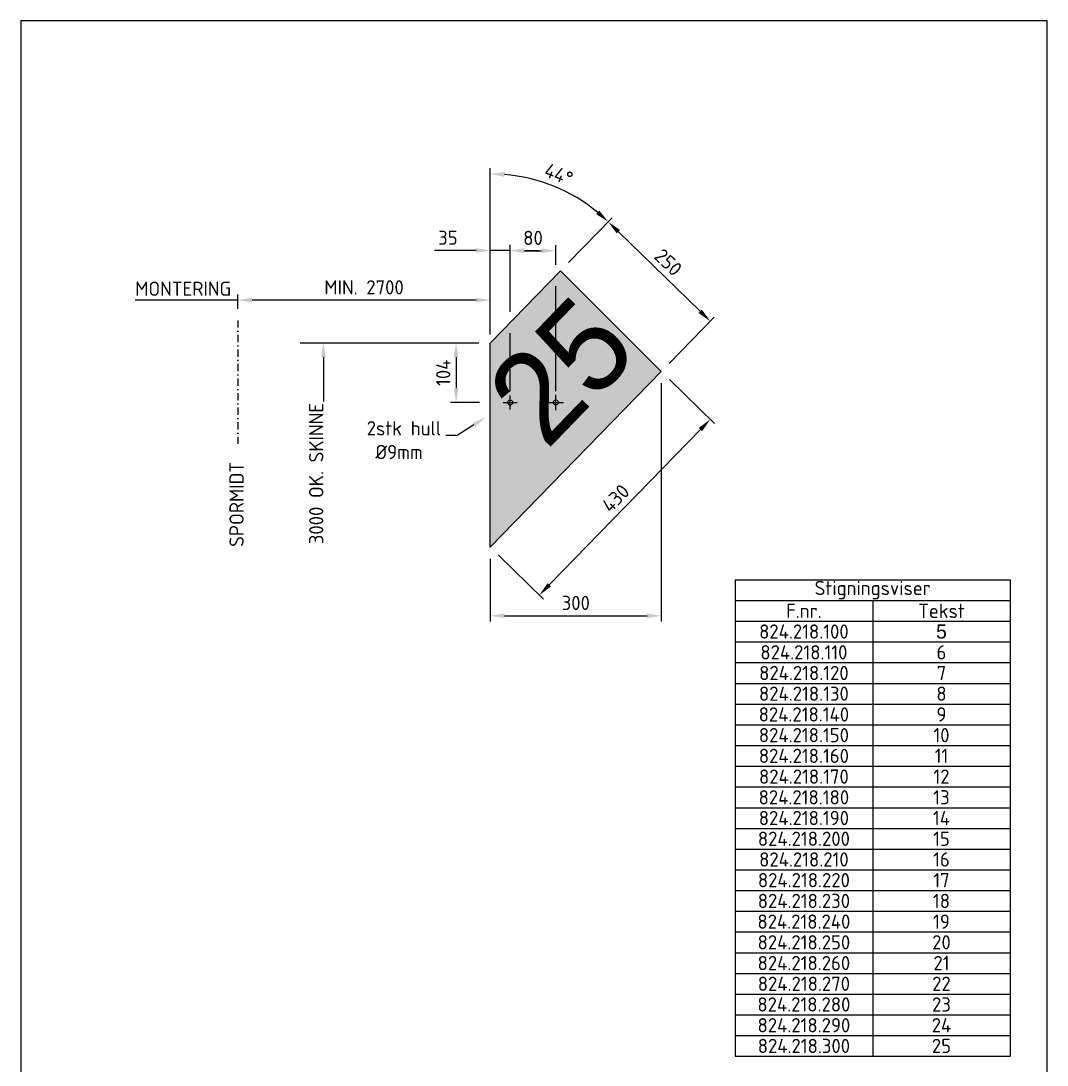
# Model space of a CAD drawing. Header units: millimetres. Extents: x 0 to 1800, y 0 to 2770.
# Drawn here: x 0 to 1800, y 939 to 2770 of the extents above; entities that cross this region are included whole.
import ezdxf
from ezdxf import colors
from ezdxf.entities.mleader import LeaderData, LeaderLine
from ezdxf.enums import TextEntityAlignment as Align
from ezdxf.math import Vec2, Vec3

# ---------------------------------------------------------------- set-up
doc = ezdxf.new("R2010")
doc.units = ezdxf.units.MM
doc.linetypes.add('AM_ISO08W050', pattern=[18, 12, -1.5, 3, -1.5])
doc.linetypes.add('DASHDOT', pattern=[25.4, 12.7, -6.35, 0, -6.35])
doc.layers.add('AM_7', color=4, linetype='AM_ISO08W050', lineweight=25)
for name, color, linetype in [('DIM-ISO_1-10', 4, 'Continuous'), ('RAMME', 7, 'Continuous'), ('Senterlinjer', 4, 'DASHDOT'), ('Skilt-tekst', 7, 'Continuous'), ('Tekst', 2, 'Continuous')]:
    doc.layers.add(name, color=color, linetype=linetype)
doc.layers.add('Skilt', color=250, linetype='Continuous', plot=False)
doc.layers.add('Skilt-kontur', color=4, linetype='Continuous', plot=False)
doc.layers.add('Skravur-Gul', color=7, linetype='Continuous', true_color=0xffcc1f)
doc.styles.add('ISO25', font='ISO3098.shx')
doc.styles.add('NSB Myriad Semibold', font='Myrsmbd.ttf')
doc.dimstyles.new('DIM-ISO_1-10', dxfattribs={"dimscale": 10, "dimtxt": 2.5, "dimasz": 2.5, "dimexe": 1, "dimexo": 2, "dimgap": 1, "dimtad": 1, "dimdec": 0, "dimdsep": 46, "dimtxsty": 'ISO25', "dimcen": 0, "dimclrd": 256, "dimclre": 256, "dimclrt": 2, "dimadec": 0, "dimazin": 0, "dimtp": 0.1, "dimtm": 0.1, "dimtfac": 0.71, "dimtdec": 0, "dimtmove": 0, "dimatfit": 3, "dimfxl": 1, "dimtzin": 0, "dimarcsym": 0})
doc.dimstyles.new('DIM-ISO_1-10$0', dxfattribs={"dimscale": 10, "dimtxt": 2.5, "dimasz": 2.5, "dimexe": 1, "dimexo": 2, "dimgap": 1, "dimtad": 1, "dimdec": 0, "dimdsep": 46, "dimtxsty": 'ISO25', "dimcen": 0, "dimclrd": 256, "dimclre": 256, "dimclrt": 2, "dimadec": 0, "dimazin": 0, "dimtp": 0.1, "dimtm": 0.1, "dimtfac": 0.71, "dimtdec": 0, "dimtmove": 0, "dimatfit": 3, "dimfxl": 1, "dimtzin": 0, "dimarcsym": 0})
doc.dimstyles.new('DIM-ISO_1-10$2', dxfattribs={"dimscale": 10, "dimtxt": 2.5, "dimasz": 2.5, "dimexe": 1, "dimexo": 2, "dimgap": 1, "dimtad": 1, "dimdec": 0, "dimdsep": 46, "dimtxsty": 'ISO25', "dimcen": 0, "dimclrd": 256, "dimclre": 256, "dimclrt": 2, "dimadec": 0, "dimazin": 0, "dimtp": 0.1, "dimtm": 0.1, "dimtfac": 0.71, "dimtdec": 0, "dimtmove": 0, "dimatfit": 3, "dimfxl": 1, "dimtzin": 0, "dimarcsym": 0})

# ---------------------------------------------------------------- blocks, each defined once
blk = doc.blocks.new('*T14')
at = {"layer": 'Tekst', "color": 0, "linetype": 'ByBlock', "lineweight": -2, "transparency": 16777216}
for p, q in [((0, 0), (482.5, 0)), ((0, 0), (0, -835.7)), ((482.5, 0), (482.5, -835.7)), ((0, -36.3), (482.5, -36.3)), ((241.3, -36.3), (241.3, -835.7)), ((0, -72.7), (482.5, -72.7)), ((0, -109), (482.5, -109)), ((0, -145.3), (482.5, -145.3)), ((0, -181.7), (482.5, -181.7)), ((0, -218), (482.5, -218)), ((0, -254.3), (482.5, -254.3)), ((0, -290.7), (482.5, -290.7)), ((0, -327), (482.5, -327)), ((0, -363.3), (482.5, -363.3)), ((0, -399.7), (482.5, -399.7)), ((0, -436), (482.5, -436)), ((0, -472.3), (482.5, -472.3)), ((0, -508.7), (482.5, -508.7)), ((0, -545), (482.5, -545)), ((0, -581.3), (482.5, -581.3)), ((0, -617.7), (482.5, -617.7)), ((0, -654), (482.5, -654)), ((0, -690.3), (482.5, -690.3)), ((0, -726.7), (482.5, -726.7)), ((0, -763), (482.5, -763)), ((0, -799.3), (482.5, -799.3)), ((0, -835.7), (482.5, -835.7))]:
    blk.add_line(p, q, dxfattribs=at)
at = {"layer": 'Tekst', "color": 0, "transparency": 16777216, "char_height": 25, "attachment_point": 5, "style": 'ISO25'}
for s, insert, width in [('Stigningsviser ', (241.3, -18.2), 479.537), ('F.nr.', (120.6, -54.5), 238.268), ('Tekst', (361.9, -54.5), 238.268), ('824.218.100', (120.6, -90.8), 238.268), ('6', (361.9, -127.2), 238.268), ('7', (361.9, -163.5), 238.268), ('8', (361.9, -199.8), 238.268), ('9', (361.9, -236.2), 238.268), ('10', (361.9, -272.5), 238.268), ('11', (361.9, -308.8), 238.268), ('12', (361.9, -345.2), 238.268), ('13', (361.9, -381.5), 238.268), ('14', (361.9, -417.8), 238.268), ('15', (361.9, -454.2), 238.268), ('16', (361.9, -490.5), 238.268), ('17', (361.9, -526.8), 238.268), ('18', (361.9, -563.2), 238.268), ('19', (361.9, -599.5), 238.268), ('20', (361.9, -635.8), 238.268), ('21', (361.9, -672.2), 238.268), ('22', (361.9, -708.5), 238.268), ('23', (361.9, -744.8), 238.268), ('24', (361.9, -781.2), 238.268), ('25', (361.9, -817.5), 238.268)]:
    blk.add_mtext(s, dxfattribs=dict(at, insert=insert, width=width))
at = {"layer": 'Tekst', "color": 0, "transparency": 16777216, "char_height": 25, "width": 238.268, "attachment_point": 5}
for s, insert in [('5', (361.9, -90.8)), ('{\\Fiso3098|c0;824.218.110}', (120.6, -127.2)), ('{\\Fiso3098|c0;824.218.120}', (120.6, -163.5)), ('{\\Fiso3098|c0;824.218.130}', (120.6, -199.8)), ('{\\Fiso3098|c0;824.218.140}', (120.6, -236.2)), ('{\\Fiso3098|c0;824.218.150}', (120.6, -272.5)), ('{\\Fiso3098|c0;824.218.160}', (120.6, -308.8)), ('{\\Fiso3098|c0;824.218.170}', (120.6, -345.2)), ('{\\Fiso3098|c0;824.218.180}', (120.6, -381.5)), ('{\\Fiso3098|c0;824.218.190}', (120.6, -417.8)), ('{\\Fiso3098|c0;824.218.200}', (120.6, -454.2)), ('{\\Fiso3098|c0;824.218.210}', (120.6, -490.5)), ('{\\Fiso3098|c0;824.218.220}', (120.6, -526.8)), ('{\\Fiso3098|c0;824.218.230}', (120.6, -563.2)), ('{\\Fiso3098|c0;824.218.240}', (120.6, -599.5)), ('{\\Fiso3098|c0;824.218.250}', (120.6, -635.8)), ('{\\Fiso3098|c0;824.218.260}', (120.6, -672.2)), ('{\\Fiso3098|c0;824.218.270}', (120.6, -708.5)), ('{\\Fiso3098|c0;824.218.280}', (120.6, -744.8)), ('{\\Fiso3098|c0;824.218.290}', (120.6, -781.2)), ('{\\Fiso3098|c0;824.218.300}', (120.6, -817.5))]:
    blk.add_mtext(s, dxfattribs=dict(at, insert=insert))
blk = doc.blocks.new('*D18')
at = {"layer": 'Defpoints', "color": 0, "transparency": 16777216}
for p in [(938.3, 2366.9), (858.3, 2100.8), (938.3, 2100.8)]:
    blk.add_point(p, dxfattribs=at)
at = {"layer": 'DIM-ISO_1-10', "lineweight": -2, "transparency": 16777216}
for p, q in [((858.3, 2259.8), (858.3, 2376.9)), ((883.3, 2366.9), (913.3, 2366.9)), ((938.3, 2342), (938.3, 2376.9)), ((938.3, 2120.8), (938.3, 2304.5)), ((858.3, 2120.8), (858.3, 2222.3))]:
    blk.add_line(p, q, dxfattribs=at)
at = {"layer": 'DIM-ISO_1-10', "transparency": 16777216}
for points in [[(883.3, 2371), (883.3, 2362.7), (858.3, 2366.9)], [(913.3, 2371), (913.3, 2362.7), (938.3, 2366.9)]]:
    blk.add_solid(points, dxfattribs=at)
at = {"layer": 'DIM-ISO_1-10', "color": 2, "transparency": 16777216, "insert": (898.3, 2389.4), "char_height": 25, "attachment_point": 5, "style": 'ISO25'}
blk.add_mtext('80', dxfattribs=at)
blk = doc.blocks.new('*D17')
at = {"layer": 'Defpoints', "color": 0, "transparency": 16777216}
for p in [(858.3, 2367.3), (823.3, 2205.1), (858.3, 2100.8)]:
    blk.add_point(p, dxfattribs=at)
at = {"layer": 'DIM-ISO_1-10', "lineweight": -2, "transparency": 16777216}
for p, q in [((798.3, 2367.3), (725.6, 2367.3)), ((823.3, 2225.1), (823.3, 2377.3)), ((858.3, 2367.3), (823.3, 2367.3)), ((858.3, 2259.8), (858.3, 2377.3)), ((883.3, 2367.3), (908.3, 2367.3)), ((858.3, 2120.8), (858.3, 2222.3))]:
    blk.add_line(p, q, dxfattribs=at)
at = {"layer": 'DIM-ISO_1-10', "transparency": 16777216}
for points in [[(798.3, 2371.5), (798.3, 2363.1), (823.3, 2367.3)], [(883.3, 2371.5), (883.3, 2363.1), (858.3, 2367.3)]]:
    blk.add_solid(points, dxfattribs=at)
at = {"layer": 'DIM-ISO_1-10', "color": 2, "transparency": 16777216, "insert": (749, 2389.8), "char_height": 25, "attachment_point": 5, "style": 'ISO25'}
blk.add_mtext('35', dxfattribs=at)
blk = doc.blocks.new('*D15')
at = {"layer": 'Defpoints', "color": 0, "transparency": 16777216}
for p in [(380.5, 2280.3), (380.5, 2244.8), (823.3, 2200.3)]:
    blk.add_point(p, dxfattribs=at)
at = {"layer": 'DIM-ISO_1-10', "lineweight": -2, "transparency": 16777216}
for p, q in [((380.5, 2264.8), (380.5, 2290.3)), ((823.3, 2220.3), (823.3, 2290.3)), ((798.3, 2280.3), (405.5, 2280.3))]:
    blk.add_line(p, q, dxfattribs=at)
at = {"layer": 'DIM-ISO_1-10', "transparency": 16777216}
for points in [[(405.5, 2284.5), (405.5, 2276.1), (380.5, 2280.3)], [(798.3, 2284.5), (798.3, 2276.1), (823.3, 2280.3)]]:
    blk.add_solid(points, dxfattribs=at)
at = {"layer": 'DIM-ISO_1-10', "color": 2, "transparency": 16777216, "insert": (601.9, 2302.8), "char_height": 25, "attachment_point": 5, "style": 'ISO25'}
blk.add_mtext('MIN. 2700', dxfattribs=at)
blk = doc.blocks.new('*D19')
at = {"layer": 'Defpoints', "color": 0, "transparency": 16777216}
for p in [(823.3, 2205.1), (763.3, 2100.8), (858.3, 2100.8)]:
    blk.add_point(p, dxfattribs=at)
at = {"layer": 'DIM-ISO_1-10', "lineweight": -2, "transparency": 16777216}
for p, q in [((803.3, 2205.1), (753.3, 2205.1)), ((763.3, 2180.1), (763.3, 2125.8)), ((804.5, 2100.8), (753.3, 2100.8))]:
    blk.add_line(p, q, dxfattribs=at)
at = {"layer": 'DIM-ISO_1-10', "transparency": 16777216}
for points in [[(759.1, 2180.1), (767.5, 2180.1), (763.3, 2205.1)], [(759.1, 2125.8), (767.5, 2125.8), (763.3, 2100.8)]]:
    blk.add_solid(points, dxfattribs=at)
at = {"layer": 'DIM-ISO_1-10', "color": 2, "transparency": 16777216, "insert": (740.8, 2152.9), "char_height": 25, "attachment_point": 5, "rotation": 90, "style": 'ISO25'}
blk.add_mtext('104', dxfattribs=at)
blk = doc.blocks.new('*D16')
at = {"layer": 'Defpoints', "color": 0, "transparency": 16777216}
for p in [(1123.3, 2154.9), (823.3, 1846.8), (909.3, 1763)]:
    blk.add_point(p, dxfattribs=at)
at = {"layer": 'DIM-ISO_1-10', "lineweight": -2, "transparency": 16777216}
for p, q in [((1137.6, 2140.9), (1216.4, 2064.2)), ((1191.8, 2053.2), (926.7, 1781)), ((837.6, 1832.8), (916.4, 1756.1))]:
    blk.add_line(p, q, dxfattribs=at)
at = {"layer": 'DIM-ISO_1-10', "transparency": 16777216}
for points in [[(1188.8, 2056.2), (1194.8, 2050.3), (1209.3, 2071.2)], [(923.7, 1783.9), (929.7, 1778), (909.3, 1763)]]:
    blk.add_solid(points, dxfattribs=at)
at = {"layer": 'DIM-ISO_1-10', "color": 2, "transparency": 16777216, "insert": (1043.1, 1932.8), "char_height": 25, "attachment_point": 5, "rotation": 45.7642, "style": 'ISO25'}
blk.add_mtext('430', dxfattribs=at)
blk = doc.blocks.new('*D20')
at = {"layer": 'Defpoints', "color": 0, "transparency": 16777216}
for p in [(1123.3, 2154.9), (823.3, 1846.8), (1123.3, 1726.8)]:
    blk.add_point(p, dxfattribs=at)
at = {"layer": 'DIM-ISO_1-10', "lineweight": -2, "transparency": 16777216}
for p, q in [((1123.3, 2134.9), (1123.3, 1716.8)), ((823.3, 1826.8), (823.3, 1716.8)), ((848.3, 1726.8), (1098.3, 1726.8))]:
    blk.add_line(p, q, dxfattribs=at)
at = {"layer": 'DIM-ISO_1-10', "transparency": 16777216}
for points in [[(848.3, 1730.9), (848.3, 1722.6), (823.3, 1726.8)], [(1098.3, 1730.9), (1098.3, 1722.6), (1123.3, 1726.8)]]:
    blk.add_solid(points, dxfattribs=at)
at = {"layer": 'DIM-ISO_1-10', "color": 2, "transparency": 16777216, "insert": (973.3, 1749.3), "char_height": 25, "attachment_point": 5, "style": 'ISO25'}
blk.add_mtext('300', dxfattribs=at)
blk = doc.blocks.new('*D21')
at = {"layer": 'Defpoints', "color": 0, "transparency": 16777216}
for p in [(946.5, 2331.7), (1209.3, 2243.2), (1123.3, 2154.9)]:
    blk.add_point(p, dxfattribs=at)
at = {"layer": 'DIM-ISO_1-10', "lineweight": -2, "transparency": 16777216}
for p, q in [((960.5, 2346), (1037.2, 2424.8)), ((1048.1, 2400.2), (1191.4, 2260.7)), ((1137.2, 2169.2), (1216.3, 2250.4))]:
    blk.add_line(p, q, dxfattribs=at)
at = {"layer": 'DIM-ISO_1-10', "transparency": 16777216}
for points in [[(1051, 2403.2), (1045.2, 2397.2), (1030.2, 2417.6)], [(1194.3, 2263.7), (1188.5, 2257.7), (1209.3, 2243.2)]]:
    blk.add_solid(points, dxfattribs=at)
at = {"layer": 'DIM-ISO_1-10', "color": 2, "transparency": 16777216, "insert": (1135.5, 2346.6), "char_height": 25, "attachment_point": 5, "rotation": 315.7642, "style": 'ISO25'}
blk.add_mtext('250', dxfattribs=at)
blk = doc.blocks.new('*D22')
at = {"layer": 'Defpoints', "color": 0, "transparency": 16777216}
for p in [(969.3, 2463.3), (946.5, 2331.7), (823.3, 2205.1), (823.3, 2205.1), (823.3, 1846.8)]:
    blk.add_point(p, dxfattribs=at)
at = {"layer": 'DIM-ISO_1-10', "lineweight": -2, "transparency": 16777216}
for p, q in [((823.3, 2225.1), (823.3, 2511.8)), ((960.5, 2346), (1037.2, 2424.8))]:
    blk.add_line(p, q, dxfattribs=at)
blk.add_arc((823.3, 2205.1), 296.6, 50.5945, 85.1698, dxfattribs=at)
at = {"layer": 'DIM-ISO_1-10', "transparency": 16777216}
for points in [[(848.1, 2496.5), (848.4, 2504.9), (823.3, 2501.8)], [(1014.4, 2437.4), (1008.8, 2431.2), (1030.2, 2417.7)]]:
    blk.add_solid(points, dxfattribs=at)
at = {"layer": 'DIM-ISO_1-10', "color": 2, "transparency": 16777216, "insert": (943.4, 2500.8), "char_height": 25, "attachment_point": 5, "rotation": 337.8821, "style": 'ISO25'}
blk.add_mtext('44°', dxfattribs=at)

msp = doc.modelspace()

# ---------------------------------------------------------------- hatches: boundary and pattern name
at = {"layer": 'Skravur-Gul'}
h = msp.add_hatch(color=256, dxfattribs=at)
h.dxf.hatch_style = 1
h.paths.add_polyline_path([(1123.3, 2154.9), (946.5, 2331.7), (823.3, 2205.1), (823.3, 1846.8)])
h.paths.add_polyline_path([(942.8, 2100.8, -1), (933.8, 2100.8, -1)], flags=16)
h.paths.add_polyline_path([(853.8, 2100.8, -1), (862.8, 2100.8, -1)], flags=16)

# ---------------------------------------------------------------- linework, layer by layer
at = {"layer": 'AM_7'}
for p, q in [((858.3, 2088.5), (858.3, 2113.1)), ((938.3, 2087.4), (938.3, 2114.1)), ((846, 2100.8), (870.6, 2100.8)), ((924.9, 2100.8), (951.7, 2100.8))]:
    msp.add_line(p, q, dxfattribs=at)
at = {"layer": 'DIM-ISO_1-10'}
for p, q in [((380.5, 2280.3), (200.5, 2280.3)), ((761.3, 2205.1), (489.8, 2205.1))]:
    msp.add_line(p, q, dxfattribs=at)
at = {"layer": 'RAMME'}
msp.add_lwpolyline([(0, 0), (1800, 0), (1800, 2770), (0, 2770)], close=True, dxfattribs=at)
at = {"layer": 'Senterlinjer'}
msp.add_line((380.5, 2244.8), (380.5, 2022), dxfattribs=at)
at = {"layer": 'Skilt'}
msp.add_lwpolyline([(1123.3, 2154.9), (823.3, 1846.8), (823.3, 2205.1), (946.5, 2331.7)], close=True, dxfattribs=at)
at = {"layer": 'Skilt-kontur'}
for centre in [(858.3, 2100.8), (938.3, 2100.8)]:
    msp.add_circle(centre, 4.5, dxfattribs=at)

# ---------------------------------------------------------------- block references
msp.add_blockref('*T14', (1252.8, 1789.9))

# ---------------------------------------------------------------- texts
at = {"layer": 'Skilt-tekst', "insert": (972.1, 2298), "char_height": 160, "attachment_point": 3, "rotation": 46, "style": 'NSB Myriad Semibold'}
msp.add_mtext_dynamic_manual_height_columns('25', width=220.868, gutter_width=0, heights=[184.3], dxfattribs=at)
at = {"layer": 'Tekst', "style": 'ISO25'}
msp.add_text('MONTERING', height=25, dxfattribs=at).set_placement((200.5, 2280.3), align=Align.BOTTOM_LEFT)
msp.add_text('SPORMIDT', height=25, rotation=90, dxfattribs=at).set_placement((390.8, 1847.5))

# ---------------------------------------------------------------- dimensions: what is measured, and where the dimension line sits
at = {"layer": 'DIM-ISO_1-10'}
dim = msp.add_angular_dim_2l(base=(969.3, 2463.3), line1=((823.3, 1846.8), (823.3, 2205.1)), line2=((823.3, 2205.1), (946.5, 2331.7)), dimstyle='DIM-ISO_1-10$2', dxfattribs=at)
dim.commit()
dim.dimension.update_dxf_attribs({"geometry": '*D22', "text_midpoint": (943.4, 2500.8)})
for base, p1, p2, angle, dimstyle, picture, middle in [((1209.3, 2243.2), (946.5, 2331.7), (1123.3, 2154.9), 135.7642, 'DIM-ISO_1-10$0', '*D21', (1135.5, 2346.6)), ((763.3, 2100.8), (823.3, 2205.1), (858.3, 2100.8), 270, 'DIM-ISO_1-10', '*D19', (740.8, 2152.9))]:
    dim = msp.add_linear_dim(base=base, p1=p1, p2=p2, angle=angle, dimstyle=dimstyle, dxfattribs=at)
    dim.commit()
    dim.dimension.update_dxf_attribs({"geometry": picture, "text_midpoint": middle})
dim = msp.add_linear_dim(base=(858.3, 2367.3), p1=(823.3, 2205.1), p2=(858.3, 2100.8), dimstyle='DIM-ISO_1-10', dxfattribs=at)
dim.commit()
dim.dimension.update_dxf_attribs({"geometry": '*D17', "text_midpoint": (749, 2367.3), "dimtype": 160})
dim = msp.add_linear_dim(base=(938.3, 2366.9), p1=(858.3, 2100.8), p2=(938.3, 2100.8), dimstyle='DIM-ISO_1-10', override={"dimtmove": 2}, dxfattribs=at)
dim.commit()
dim.dimension.update_dxf_attribs({"geometry": '*D18', "text_midpoint": (898.3, 2389.4)})
dim = msp.add_linear_dim(base=(380.5, 2280.3), p1=(823.3, 2200.3), p2=(380.5, 2244.8), text='MIN. 2700', dimstyle='DIM-ISO_1-10', dxfattribs=at)
dim.commit()
dim.dimension.update_dxf_attribs({"geometry": '*D15', "text_midpoint": (601.9, 2302.8)})
dim = msp.add_aligned_dim(p1=(1123.3, 2154.9), p2=(823.3, 1846.8), distance=120, dimstyle='DIM-ISO_1-10', dxfattribs=at)
dim.commit()
dim.dimension.update_dxf_attribs({"geometry": '*D16', "text_midpoint": (1043.1, 1932.8)})
dim = msp.add_linear_dim(base=(1123.3, 1726.8), p1=(823.3, 1846.8), p2=(1123.3, 2154.9), dimstyle='DIM-ISO_1-10$0', dxfattribs=at)
dim.commit()
dim.dimension.update_dxf_attribs({"geometry": '*D20', "text_midpoint": (973.3, 1749.3)})

# ---------------------------------------------------------------- leaders
ml = msp.add_multileader_mtext('Standard', dxfattribs=at)
ml.set_content('3000 OK. SKINNE', color=2, style='ISO25')
ml.set_leader_properties()
ml.build(insert=Vec2(0, 0))
ml.multileader.update_dxf_attribs({"text_left_attachment_type": 7, "text_right_attachment_type": 7, "text_top_attachment_type": 10, "text_bottom_attachment_type": 10, "dogleg_length": 2, "arrow_head_size": 25, "scale": 10})
ctx = ml.context
ctx.base_point, ctx.scale, ctx.char_height, ctx.arrow_head_size, ctx.landing_gap_size, ctx.plane_origin, ctx.plane_x_axis, ctx.plane_y_axis = Vec3(530.5, 1842), 10, 25, 25, 15, Vec3(580.5, 2205.1), Vec3(0, 1), Vec3(-1, 0)
ctx.left_attachment, ctx.right_attachment, ctx.top_attachment, ctx.bottom_attachment = 7, 7, 10, 10
notes = []
notes.append((ctx, [(1, (1, 1, 0), (530.5, 2122.3), (0, -1), 20, [(0, [(530.5, 2205.1)], 0, [])])]))
ctx.mtext.insert, ctx.mtext.text_direction, ctx.mtext.rotation, ctx.mtext.flow_direction = Vec3(505.5, 1852.3), Vec3(0, 1), 1.570796, 5
ml = msp.add_multileader_mtext('Standard', dxfattribs=at)
ml.set_content('2stk hull\\P %%C9mm', color=2, style='ISO25')
ml.set_leader_properties()
ml.build(insert=Vec2(0, 0))
ml.multileader.update_dxf_attribs({"text_left_attachment_type": 7, "text_right_attachment_type": 7, "text_top_attachment_type": 10, "text_bottom_attachment_type": 10, "dogleg_length": 2, "arrow_head_size": 25, "scale": 10})
ctx = ml.context
ctx.base_point, ctx.scale, ctx.char_height, ctx.arrow_head_size, ctx.landing_gap_size, ctx.plane_origin = Vec3(593.9, 2043.1), 10, 25, 25, 15, Vec3(858, 1989.6)
ctx.left_attachment, ctx.right_attachment, ctx.top_attachment, ctx.bottom_attachment = 7, 7, 10, 10
notes.append((ctx, [(0, (1, 1, 0), (765.3, 2043.1), (-1, 0), 20, [(0, [(815.7, 2074.8)], 0, [])])]))
ctx.mtext.insert, ctx.mtext.flow_direction = Vec3(606.6, 2068.1), 5
for ctx, leaders in notes:
    for number, flags, end, landing, length, lines in leaders:
        leader = LeaderData()
        leader.index, (leader.has_last_leader_line, leader.has_dogleg_vector, leader.attachment_direction) = number, flags
        leader.last_leader_point, leader.dogleg_vector, leader.dogleg_length = Vec3(end), Vec3(landing), length
        for number, points, colour, breaks in lines:
            line = LeaderLine()
            line.index, line.vertices, line.color, line.breaks = number, Vec3.list(points), colors.encode_raw_color(colour), breaks
            leader.lines.append(line)
        ctx.leaders.append(leader)

doc.saveas('drawing.dxf')
